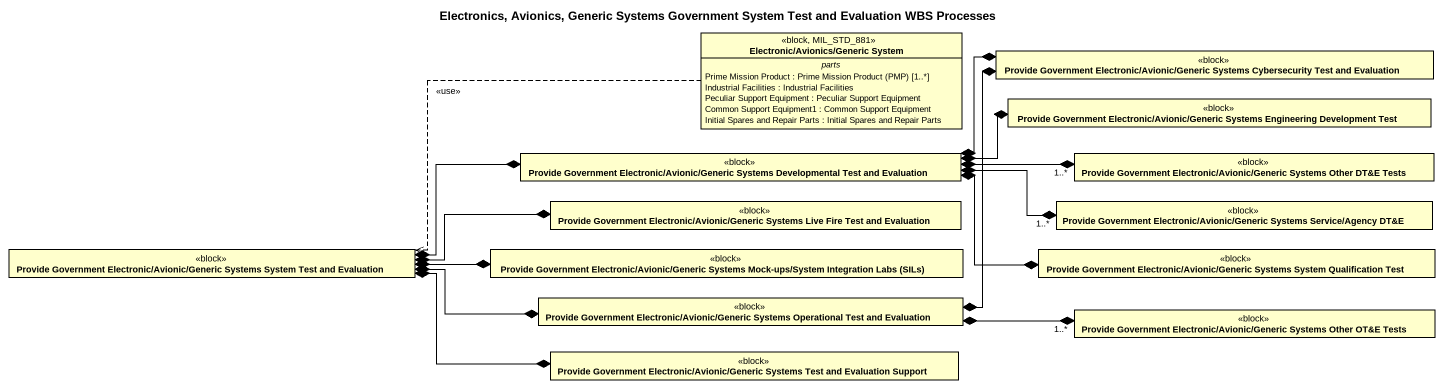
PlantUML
@startuml
title Electronics, Avionics, Generic Systems Government System Test and Evaluation WBS Processes
hide circle
hide empty members
class "Electronic/Avionics/Generic System" as Electronic_Avionics_Generic <<block, MIL_STD_881>> {
  -- parts --
  {field} Prime Mission Product : Prime Mission Product (PMP) [1..*]
  Industrial Facilities : Industrial Facilities
  Peculiar Support Equipment : Peculiar Support Equipment
  Common Support Equipment1 : Common Support Equipment
  Initial Spares and Repair Parts : Initial Spares and Repair Parts
}
class "Provide Government Electronic/Avionic/Generic Systems Cybersecurity Test and Evaluation" as Provide_Government <<block>>
class "Provide Government Electronic/Avionic/Generic Systems Engineering Development Test" as Provide_Government_2 <<block>>
class "Provide Government Electronic/Avionic/Generic Systems Developmental Test and Evaluation" as Provide_Government_3 <<block>>
class "Provide Government Electronic/Avionic/Generic Systems Other DT&E Tests" as Provide_Government_4 <<block>>
class "Provide Government Electronic/Avionic/Generic Systems Live Fire Test and Evaluation" as Provide_Government_5 <<block>>
class "Provide Government Electronic/Avionic/Generic Systems Service/Agency DT&E" as Provide_Government_6 <<block>>
class "Provide Government Electronic/Avionic/Generic Systems System Test and Evaluation" as Provide_Government_7 <<block>>
class "Provide Government Electronic/Avionic/Generic Systems Mock-ups/System Integration Labs (SILs)" as Provide_Government_8 <<block>>
class "Provide Government Electronic/Avionic/Generic Systems System Qualification Test" as Provide_Government_9 <<block>>
class "Provide Government Electronic/Avionic/Generic Systems Operational Test and Evaluation" as Provide_Government_10 <<block>>
class "Provide Government Electronic/Avionic/Generic Systems Other OT&E Tests" as Provide_Government_11 <<block>>
class "Provide Government Electronic/Avionic/Generic Systems Test and Evaluation Support" as Provide_Government_12 <<block>>
Electronic_Avionics_Generic .left.> Provide_Government_7 : <<use>>
Provide_Government_3 *-right-* Provide_Government
Provide_Government_3 *-right-* Provide_Government_2
Provide_Government_3 *-right-* "1..*" Provide_Government_4
Provide_Government_3 *-right-* "1..*" Provide_Government_6
Provide_Government_3 *-right-* Provide_Government_9
Provide_Government_7 *-right-* Provide_Government_3
Provide_Government_7 *-right-* Provide_Government_5
Provide_Government_7 *-right-* Provide_Government_8
Provide_Government_7 *-right-* Provide_Government_10
Provide_Government_7 *-right-* Provide_Government_12
Provide_Government_10 *-right-* Provide_Government
Provide_Government_10 *-right-* "1..*" Provide_Government_11
@enduml
